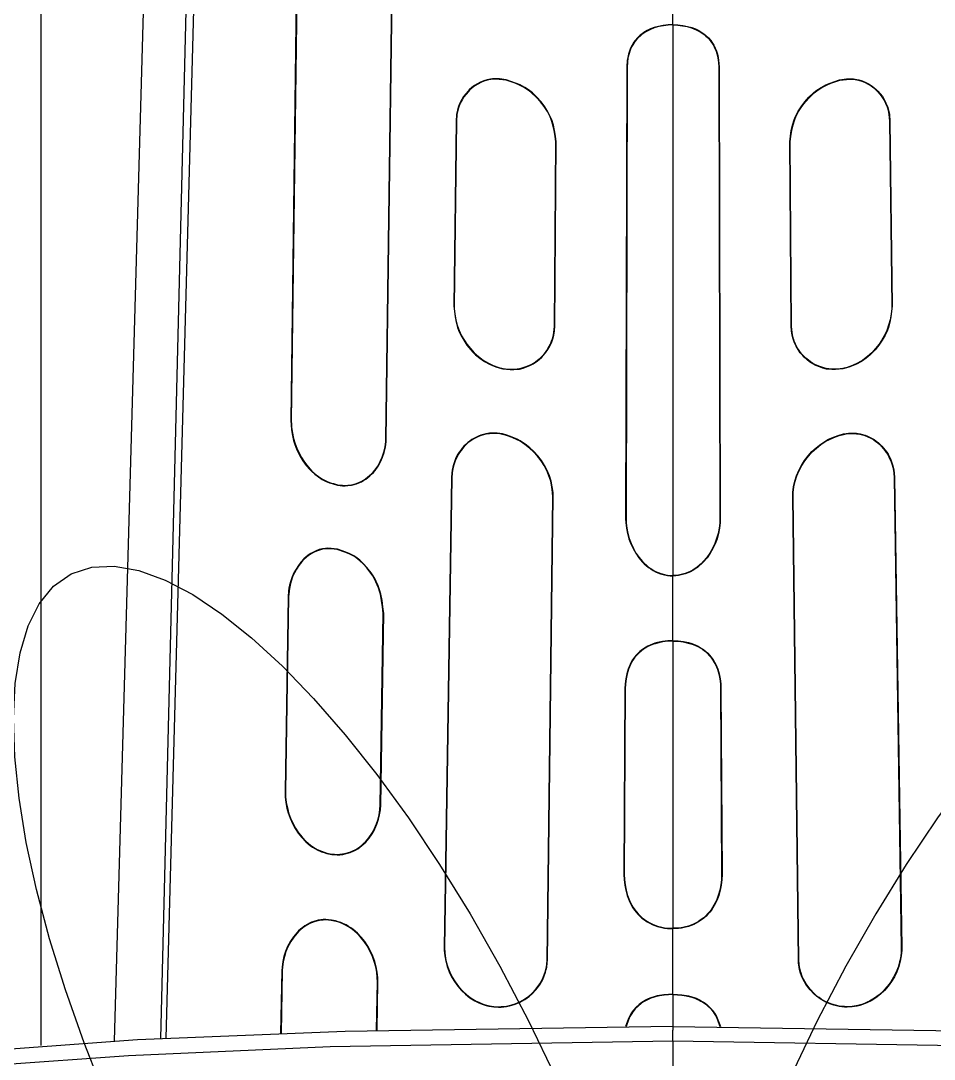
# Model space of a CAD drawing. Header units: inches. Extents: x 5931 to 10048, y 0 to 3185.
# Drawn here: x 7219.116 to 7222.902, y 932.745 to 937.052 of the extents above; entities that cross this region are included whole.
import ezdxf

# ---------------------------------------------------------------- set-up
doc = ezdxf.new("R2010")
doc.units = ezdxf.units.IN
doc.header["$LTSCALE"] = 48
doc.header["$MEASUREMENT"] = 0
doc.linetypes.add('DASHDOT2', pattern=[0.5, 0.25, -0.125, 0, -0.125])
for name, color, linetype in [('A-Eqpm-NIC', 8, 'DASHDOT2'), ('A-Flor-Case-Full Height', 8, 'Continuous'), ('A-Flor-Pattern', 8, 'Continuous')]:
    doc.layers.add(name, color=color, linetype=linetype)

# ---------------------------------------------------------------- blocks, each defined once
blk = doc.blocks.new('Precor_r815')
for p, q in [((2.625, 40.2551), (2.625, 30.2335)), ((0, 34.6383), (0, 34.9097)), ((-0.6919, 34.4002), (-0.6923, 34.3985)), ((0.6919, 34.4002), (0.6923, 34.3985)), ((-0.7059, 33.1531), (-0.7056, 33.1548)), ((0.7059, 33.1531), (0.7056, 33.1548)), ((-0.7079, 32.872), (-0.7083, 32.8703)), ((0.7079, 32.872), (0.7083, 32.8703)), ((1.1904, 32.8515), (1.1921, 32.8515)), ((1.3929, 32.6516), (1.3925, 32.6533)), ((1.3933, 32.3754), (1.3937, 32.3737)), ((0, 31.9802), (0, 32.2593)), ((-0.1995, 31.7724), (-0.1978, 31.7724)), ((0.1995, 31.7724), (0.1978, 31.7724)), ((1.4163, 31.0582), (1.4161, 31.0599)), ((1.4185, 30.7749), (1.4187, 30.7732)), ((0, 30.4554), (0, 30.7376)), ((1.624, 30.5556), (1.6222, 30.5556)), ((0, 30.4554), (0, 30.4536)), ((-0.7438, 30.4005), (-0.7436, 30.4023)), ((0.7438, 30.4005), (0.7436, 30.4023))]:
    blk.add_line(p, q)
for points in [[(2.1044, 30.2648), (1.9427, 36.5286), (1.8799, 39.4986)], [(1.9085, 39.5125), (2.1273, 30.2635)], [(1.5603, 34.916), (1.5849, 32.9303)], [(1.5621, 34.916), (1.5867, 32.9303)], [(1.1904, 32.8515), (1.165, 34.8294)], [(1.1921, 32.8515), (1.1668, 34.8294)], [(2.3194, 30.2532), (2.1966, 34.7432)], [(0, 34.6383), (-0.0203, 34.6365), (-0.0404, 34.6341), (-0.0602, 34.6304), (-0.0785, 34.6252), (-0.093, 34.6195), (-0.107, 34.6125), (-0.1203, 34.6041), (-0.1298, 34.5971), (-0.1358, 34.592), (-0.147, 34.581), (-0.1572, 34.5689), (-0.1618, 34.5625), (-0.1696, 34.5498), (-0.1759, 34.5372), (-0.1811, 34.5241), (-0.1851, 34.5106), (-0.1879, 34.4969), (-0.1897, 34.4832), (-0.1917, 34.4554)], [(0, 34.6366), (-0.0197, 34.6356), (-0.0392, 34.6333), (-0.0585, 34.6293), (-0.0774, 34.6237), (-0.0957, 34.6162), (-0.1045, 34.6117), (-0.113, 34.6068), (-0.1212, 34.6013), (-0.1292, 34.5953), (-0.1367, 34.5889), (-0.1437, 34.5821), (-0.1503, 34.5748), (-0.1578, 34.5652), (-0.1672, 34.5505), (-0.1718, 34.5418), (-0.1758, 34.5328), (-0.1793, 34.5236), (-0.1823, 34.5141), (-0.1867, 34.4948), (-0.1892, 34.4752), (-0.1899, 34.4554)], [(0, 34.6383), (0.0203, 34.6365), (0.0404, 34.6341), (0.0602, 34.6304), (0.0785, 34.6252), (0.093, 34.6195), (0.107, 34.6125), (0.1203, 34.6041), (0.1298, 34.5971), (0.1358, 34.592), (0.147, 34.581), (0.1572, 34.5689), (0.1618, 34.5625), (0.1696, 34.5498), (0.1759, 34.5372), (0.1811, 34.5241), (0.1851, 34.5106), (0.1879, 34.4969), (0.1897, 34.4832), (0.1917, 34.4554)], [(0, 34.6383), (0, 34.6366)], [(0, 34.6366), (0, 32.2611)], [(0, 34.6366), (0.0197, 34.6356), (0.0392, 34.6333), (0.0585, 34.6293), (0.0774, 34.6237), (0.0957, 34.6162), (0.1045, 34.6117), (0.113, 34.6068), (0.1212, 34.6013), (0.1292, 34.5953), (0.1367, 34.5889), (0.1437, 34.5821), (0.1503, 34.5748), (0.1578, 34.5652), (0.1672, 34.5505), (0.1718, 34.5418), (0.1758, 34.5328), (0.1793, 34.5236), (0.1823, 34.5141), (0.1867, 34.4948), (0.1892, 34.4752), (0.1899, 34.4554)], [(-0.1917, 34.4554), (-0.1964, 32.5054)], [(-0.1899, 34.4554), (-0.1947, 32.5054)], [(-0.1917, 34.4554), (-0.1899, 34.4554)], [(0.1899, 34.4554), (0.1947, 32.5054)], [(0.1917, 34.4554), (0.1899, 34.4554)], [(0.1917, 34.4554), (0.1964, 32.5054)], [(-0.6919, 34.4002), (-0.7209, 34.4038), (-0.7354, 34.4045), (-0.7498, 34.4038), (-0.757, 34.4029), (-0.7713, 34.3998), (-0.7853, 34.3953), (-0.7988, 34.3896), (-0.8115, 34.3829), (-0.8235, 34.3752), (-0.8348, 34.3665), (-0.8456, 34.3567), (-0.8508, 34.3513), (-0.8606, 34.3397), (-0.8695, 34.3274), (-0.8773, 34.3144), (-0.8846, 34.2997), (-0.8906, 34.2845), (-0.8952, 34.2688), (-0.8986, 34.2499), (-0.9008, 34.2219)], [(-0.6923, 34.3985), (-0.721, 34.402), (-0.7353, 34.4027), (-0.7496, 34.4021), (-0.7567, 34.4011), (-0.7708, 34.3981), (-0.7847, 34.3937), (-0.798, 34.388), (-0.8106, 34.3814), (-0.8225, 34.3737), (-0.8337, 34.3651), (-0.8443, 34.3555), (-0.8495, 34.3501), (-0.8592, 34.3387), (-0.868, 34.3265), (-0.8757, 34.3136), (-0.883, 34.2991), (-0.8889, 34.284), (-0.8934, 34.2685), (-0.8968, 34.2497), (-0.899, 34.2218)], [(-0.4868, 34.132), (-0.4897, 34.1568), (-0.4934, 34.1812), (-0.4985, 34.2053), (-0.5058, 34.2288), (-0.5104, 34.2405), (-0.5216, 34.2631), (-0.535, 34.2847), (-0.5502, 34.3052), (-0.5677, 34.3253), (-0.5868, 34.3437), (-0.597, 34.3521), (-0.6075, 34.3599), (-0.6185, 34.367), (-0.6372, 34.3771), (-0.6552, 34.385), (-0.6923, 34.3985)], [(-0.485, 34.132), (-0.4879, 34.1564), (-0.4914, 34.1806), (-0.4964, 34.2043), (-0.5034, 34.2276), (-0.508, 34.2393), (-0.519, 34.262), (-0.5322, 34.2837), (-0.5472, 34.3043), (-0.5646, 34.3247), (-0.5837, 34.3433), (-0.5938, 34.3519), (-0.6044, 34.3598), (-0.6154, 34.3671), (-0.6345, 34.3776), (-0.6532, 34.3859), (-0.6919, 34.4002)], [(0.485, 34.132), (0.4879, 34.1564), (0.4914, 34.1806), (0.4964, 34.2043), (0.5034, 34.2276), (0.508, 34.2393), (0.519, 34.262), (0.5322, 34.2837), (0.5472, 34.3043), (0.5646, 34.3247), (0.5837, 34.3433), (0.5938, 34.3519), (0.6044, 34.3598), (0.6154, 34.3671), (0.6345, 34.3776), (0.6532, 34.3859), (0.6919, 34.4002)], [(0.4868, 34.132), (0.4897, 34.1568), (0.4934, 34.1812), (0.4985, 34.2053), (0.5058, 34.2288), (0.5104, 34.2405), (0.5216, 34.2631), (0.535, 34.2847), (0.5502, 34.3052), (0.5677, 34.3253), (0.5868, 34.3437), (0.597, 34.3521), (0.6075, 34.3599), (0.6185, 34.367), (0.6372, 34.3771), (0.6552, 34.385), (0.6923, 34.3985)], [(0.6919, 34.4002), (0.7209, 34.4038), (0.7354, 34.4045), (0.7498, 34.4038), (0.757, 34.4029), (0.7713, 34.3998), (0.7853, 34.3953), (0.7988, 34.3896), (0.8115, 34.3829), (0.8235, 34.3752), (0.8348, 34.3665), (0.8456, 34.3567), (0.8508, 34.3513), (0.8606, 34.3397), (0.8695, 34.3274), (0.8773, 34.3144), (0.8846, 34.2997), (0.8906, 34.2845), (0.8952, 34.2688), (0.8986, 34.2499), (0.9008, 34.2219)], [(0.6923, 34.3985), (0.721, 34.402), (0.7353, 34.4027), (0.7496, 34.4021), (0.7567, 34.4011), (0.7708, 34.3981), (0.7847, 34.3937), (0.798, 34.388), (0.8106, 34.3814), (0.8225, 34.3737), (0.8337, 34.3651), (0.8443, 34.3555), (0.8495, 34.3501), (0.8592, 34.3387), (0.868, 34.3265), (0.8757, 34.3136), (0.883, 34.2991), (0.8889, 34.284), (0.8934, 34.2685), (0.8968, 34.2497), (0.899, 34.2218)], [(-0.9008, 34.2219), (-0.9102, 33.4248)], [(-0.899, 34.2218), (-0.9085, 33.4248)], [(-0.9008, 34.2219), (-0.899, 34.2218)], [(0.9008, 34.2219), (0.899, 34.2218)], [(0.899, 34.2218), (0.9085, 33.4248)], [(0.9008, 34.2219), (0.9102, 33.4248)], [(-0.4924, 33.3379), (-0.4868, 34.132)], [(-0.4907, 33.3379), (-0.485, 34.132)], [(-0.485, 34.132), (-0.4868, 34.132)], [(0.485, 34.132), (0.4868, 34.132)], [(0.4907, 33.3379), (0.485, 34.132)], [(0.4924, 33.3379), (0.4868, 34.132)], [(-0.9102, 33.4248), (-0.9049, 33.3777), (-0.9007, 33.3546), (-0.8946, 33.3317), (-0.8905, 33.3202), (-0.8808, 33.2977), (-0.869, 33.2762), (-0.8555, 33.2557), (-0.8392, 33.2349), (-0.8304, 33.2251), (-0.8192, 33.2139), (-0.8016, 33.1985), (-0.7826, 33.1847), (-0.7624, 33.1731), (-0.7489, 33.167), (-0.7307, 33.1604), (-0.7059, 33.1531)], [(-0.9102, 33.4248), (-0.9085, 33.4248)], [(-0.9085, 33.4248), (-0.9082, 33.4126), (-0.9061, 33.3884), (-0.9019, 33.3646), (-0.8957, 33.3411), (-0.8875, 33.3181), (-0.8776, 33.296), (-0.8659, 33.2748), (-0.856, 33.2595), (-0.8413, 33.2401), (-0.8252, 33.2222), (-0.8076, 33.2058), (-0.7884, 33.191), (-0.7782, 33.1843), (-0.7663, 33.1774), (-0.7459, 33.1675), (-0.7233, 33.1593), (-0.7056, 33.1548)], [(0.9085, 33.4248), (0.9082, 33.4126), (0.9061, 33.3884), (0.9019, 33.3646), (0.8957, 33.3411), (0.8875, 33.3181), (0.8776, 33.296), (0.8659, 33.2748), (0.856, 33.2595), (0.8413, 33.2401), (0.8252, 33.2222), (0.8076, 33.2058), (0.7884, 33.191), (0.7782, 33.1843), (0.7663, 33.1774), (0.7459, 33.1675), (0.7233, 33.1593), (0.7056, 33.1548)], [(0.9102, 33.4248), (0.9049, 33.3777), (0.9007, 33.3546), (0.8946, 33.3317), (0.8905, 33.3202), (0.8808, 33.2977), (0.869, 33.2762), (0.8555, 33.2557), (0.8392, 33.2349), (0.8304, 33.2251), (0.8192, 33.2139), (0.8016, 33.1985), (0.7826, 33.1847), (0.7624, 33.1731), (0.7489, 33.167), (0.7307, 33.1604), (0.7059, 33.1531)], [(0.9102, 33.4248), (0.9085, 33.4248)], [(-0.7059, 33.1531), (-0.6753, 33.1502), (-0.6601, 33.1499), (-0.6449, 33.1511), (-0.6374, 33.1523), (-0.6225, 33.1559), (-0.6079, 33.161), (-0.5938, 33.1674), (-0.5804, 33.175), (-0.5676, 33.1836), (-0.5557, 33.1932), (-0.5444, 33.2039), (-0.5389, 33.2099), (-0.5287, 33.2226), (-0.5195, 33.2361), (-0.5115, 33.2503), (-0.5044, 33.2659), (-0.4987, 33.2821), (-0.4946, 33.2986), (-0.492, 33.3166), (-0.4907, 33.3379)], [(-0.7056, 33.1548), (-0.695, 33.1529), (-0.6844, 33.1516), (-0.6737, 33.1511), (-0.663, 33.1512), (-0.647, 33.1526), (-0.6364, 33.1545), (-0.626, 33.157), (-0.6095, 33.1624), (-0.5984, 33.1672), (-0.5888, 33.1721), (-0.5796, 33.1775), (-0.5707, 33.1835), (-0.5622, 33.1899), (-0.5511, 33.1997), (-0.5435, 33.2074), (-0.5365, 33.2154), (-0.5299, 33.2238), (-0.5238, 33.2326), (-0.5175, 33.2429), (-0.509, 33.2597), (-0.504, 33.2721), (-0.5007, 33.2823), (-0.4961, 33.3004), (-0.4944, 33.311), (-0.4931, 33.3217), (-0.4924, 33.3379)], [(-0.4907, 33.3379), (-0.4924, 33.3379)], [(0.7059, 33.1531), (0.6753, 33.1502), (0.6601, 33.1499), (0.6449, 33.1511), (0.6374, 33.1523), (0.6225, 33.1559), (0.6079, 33.161), (0.5938, 33.1674), (0.5804, 33.175), (0.5676, 33.1836), (0.5557, 33.1932), (0.5444, 33.2039), (0.5389, 33.2099), (0.5287, 33.2226), (0.5195, 33.2361), (0.5115, 33.2503), (0.5044, 33.2659), (0.4987, 33.2821), (0.4946, 33.2986), (0.492, 33.3166), (0.4907, 33.3379)], [(0.4907, 33.3379), (0.4924, 33.3379)], [(0.7056, 33.1548), (0.695, 33.1529), (0.6844, 33.1516), (0.6737, 33.1511), (0.663, 33.1512), (0.647, 33.1526), (0.6364, 33.1545), (0.626, 33.157), (0.6095, 33.1624), (0.5984, 33.1672), (0.5888, 33.1721), (0.5796, 33.1775), (0.5707, 33.1835), (0.5622, 33.1899), (0.5511, 33.1997), (0.5435, 33.2074), (0.5365, 33.2154), (0.5299, 33.2238), (0.5238, 33.2326), (0.5175, 33.2429), (0.509, 33.2597), (0.504, 33.2721), (0.5007, 33.2823), (0.4961, 33.3004), (0.4944, 33.311), (0.4931, 33.3217), (0.4924, 33.3379)], [(1.5849, 32.9303), (1.5844, 32.9119), (1.5835, 32.8998), (1.5803, 32.8757), (1.5752, 32.8519), (1.5703, 32.8343), (1.5622, 32.8112), (1.5538, 32.7916), (1.5427, 32.7702), (1.5299, 32.7497), (1.5153, 32.7302), (1.4991, 32.7122), (1.4813, 32.6959), (1.4718, 32.6885), (1.4553, 32.6776), (1.4448, 32.6717), (1.4326, 32.6659), (1.4215, 32.6614), (1.4101, 32.6577), (1.3925, 32.6533)], [(1.5867, 32.9303), (1.584, 32.8899), (1.5817, 32.8727), (1.579, 32.8585), (1.5755, 32.8445), (1.5714, 32.8306), (1.5613, 32.8035), (1.5487, 32.7774), (1.5365, 32.7565), (1.5227, 32.7367), (1.5073, 32.7182), (1.4989, 32.7095), (1.4875, 32.6987), (1.4724, 32.6865), (1.4563, 32.6758), (1.4393, 32.6669), (1.4267, 32.6617), (1.4156, 32.658), (1.3929, 32.6516)], [(1.5867, 32.9303), (1.5849, 32.9303)], [(-0.7079, 32.872), (-0.7186, 32.874), (-0.7294, 32.8753), (-0.7402, 32.8759), (-0.751, 32.8758), (-0.7619, 32.875), (-0.7767, 32.8727), (-0.7872, 32.8701), (-0.7975, 32.8668), (-0.8076, 32.8629), (-0.8247, 32.8543), (-0.835, 32.8479), (-0.8438, 32.8415), (-0.8522, 32.8347), (-0.8602, 32.8273), (-0.8677, 32.8194), (-0.8748, 32.8111), (-0.8814, 32.8025), (-0.8874, 32.7935), (-0.893, 32.7842), (-0.8981, 32.7745), (-0.9027, 32.7647), (-0.9077, 32.7521), (-0.9118, 32.7392), (-0.9145, 32.7287), (-0.9171, 32.7153), (-0.9186, 32.7044), (-0.9199, 32.6826)], [(-0.7083, 32.8703), (-0.7189, 32.8722), (-0.7296, 32.8735), (-0.7403, 32.8742), (-0.751, 32.8741), (-0.7618, 32.8732), (-0.7764, 32.8709), (-0.7868, 32.8684), (-0.797, 32.8652), (-0.807, 32.8612), (-0.8239, 32.8528), (-0.8341, 32.8463), (-0.8428, 32.8401), (-0.8511, 32.8332), (-0.8591, 32.8259), (-0.8665, 32.8181), (-0.8735, 32.8099), (-0.88, 32.8014), (-0.886, 32.7925), (-0.8916, 32.7832), (-0.8966, 32.7737), (-0.9011, 32.7639), (-0.906, 32.7514), (-0.9101, 32.7386), (-0.9128, 32.7282), (-0.9154, 32.7149), (-0.9168, 32.7042), (-0.9181, 32.6826)], [(-0.4989, 32.6014), (-0.4996, 32.6197), (-0.5026, 32.6439), (-0.5077, 32.6677), (-0.515, 32.6911), (-0.5241, 32.7138), (-0.5351, 32.7356), (-0.5479, 32.7563), (-0.5624, 32.7761), (-0.5784, 32.7946), (-0.5958, 32.8115), (-0.6147, 32.8268), (-0.635, 32.8405), (-0.647, 32.8474), (-0.6676, 32.8573), (-0.6905, 32.8656), (-0.7083, 32.8703)], [(-0.4971, 32.6014), (-0.4979, 32.6199), (-0.5009, 32.6442), (-0.506, 32.6681), (-0.5133, 32.6917), (-0.5226, 32.7145), (-0.5336, 32.7364), (-0.5465, 32.7573), (-0.5611, 32.7773), (-0.5772, 32.7958), (-0.5947, 32.8129), (-0.6137, 32.8283), (-0.6342, 32.8421), (-0.6463, 32.849), (-0.667, 32.8589), (-0.69, 32.8673), (-0.7079, 32.872)], [(0.4971, 32.6014), (0.4979, 32.6199), (0.5009, 32.6442), (0.506, 32.6681), (0.5133, 32.6917), (0.5226, 32.7145), (0.5336, 32.7364), (0.5465, 32.7573), (0.5611, 32.7773), (0.5772, 32.7958), (0.5947, 32.8129), (0.6137, 32.8283), (0.6342, 32.8421), (0.6463, 32.849), (0.667, 32.8589), (0.69, 32.8673), (0.7079, 32.872)], [(0.4989, 32.6014), (0.4996, 32.6197), (0.5026, 32.6439), (0.5077, 32.6677), (0.515, 32.6911), (0.5241, 32.7138), (0.5351, 32.7356), (0.5479, 32.7563), (0.5624, 32.7761), (0.5784, 32.7946), (0.5958, 32.8115), (0.6147, 32.8268), (0.635, 32.8405), (0.647, 32.8474), (0.6676, 32.8573), (0.6905, 32.8656), (0.7083, 32.8703)], [(0.7079, 32.872), (0.7186, 32.874), (0.7294, 32.8753), (0.7402, 32.8759), (0.751, 32.8758), (0.7619, 32.875), (0.7767, 32.8727), (0.7872, 32.8701), (0.7975, 32.8668), (0.8076, 32.8629), (0.8247, 32.8543), (0.835, 32.8479), (0.8438, 32.8415), (0.8522, 32.8347), (0.8602, 32.8273), (0.8677, 32.8194), (0.8748, 32.8111), (0.8814, 32.8025), (0.8874, 32.7935), (0.893, 32.7842), (0.8981, 32.7745), (0.9027, 32.7647), (0.9077, 32.7521), (0.9118, 32.7392), (0.9145, 32.7287), (0.9171, 32.7153), (0.9186, 32.7044), (0.9199, 32.6826)], [(0.7083, 32.8703), (0.7189, 32.8722), (0.7296, 32.8735), (0.7403, 32.8742), (0.751, 32.8741), (0.7618, 32.8732), (0.7764, 32.8709), (0.7868, 32.8684), (0.797, 32.8652), (0.807, 32.8612), (0.8239, 32.8528), (0.8341, 32.8463), (0.8428, 32.8401), (0.8511, 32.8332), (0.8591, 32.8259), (0.8665, 32.8181), (0.8735, 32.8099), (0.88, 32.8014), (0.886, 32.7925), (0.8916, 32.7832), (0.8966, 32.7737), (0.9011, 32.7639), (0.906, 32.7514), (0.9101, 32.7386), (0.9128, 32.7282), (0.9154, 32.7149), (0.9168, 32.7042), (0.9181, 32.6826)], [(1.3929, 32.6516), (1.3823, 32.6499), (1.3716, 32.6489), (1.361, 32.6486), (1.3503, 32.6491), (1.3343, 32.6514), (1.3238, 32.6538), (1.3136, 32.657), (1.3037, 32.661), (1.2939, 32.6657), (1.2845, 32.6711), (1.2756, 32.6771), (1.267, 32.6837), (1.2588, 32.6908), (1.2511, 32.6984), (1.2438, 32.7064), (1.237, 32.7148), (1.2247, 32.7327), (1.2142, 32.7518), (1.2056, 32.7717), (1.1989, 32.7923), (1.1962, 32.8029), (1.1936, 32.8162), (1.191, 32.8379), (1.1904, 32.8515)], [(1.3925, 32.6533), (1.382, 32.6516), (1.3715, 32.6506), (1.3609, 32.6504), (1.3503, 32.6509), (1.3344, 32.6531), (1.3241, 32.6556), (1.314, 32.6588), (1.3041, 32.6627), (1.2945, 32.6674), (1.2852, 32.6728), (1.2763, 32.6787), (1.2679, 32.6852), (1.2598, 32.6923), (1.2521, 32.6998), (1.2449, 32.7078), (1.2382, 32.7161), (1.226, 32.7338), (1.2157, 32.7527), (1.2072, 32.7725), (1.2005, 32.7929), (1.1979, 32.8034), (1.1953, 32.8166), (1.1927, 32.838), (1.1921, 32.8515)], [(-0.9199, 32.6826), (-0.95, 30.6566)], [(-0.9181, 32.6826), (-0.9482, 30.6566)], [(-0.9199, 32.6826), (-0.9181, 32.6826)], [(0.9181, 32.6826), (0.9482, 30.6566)], [(0.9199, 32.6826), (0.9181, 32.6826)], [(0.9199, 32.6826), (0.95, 30.6566)], [(-0.5229, 30.603), (-0.4989, 32.6014)], [(-0.5211, 30.603), (-0.4971, 32.6014)], [(-0.4971, 32.6014), (-0.4989, 32.6014)], [(0.4971, 32.6014), (0.4989, 32.6014)], [(0.5211, 30.603), (0.4971, 32.6014)], [(0.5229, 30.603), (0.4989, 32.6014)], [(-0.1964, 32.5054), (-0.1947, 32.5054)], [(-0.1964, 32.5054), (-0.1958, 32.488), (-0.1934, 32.4651), (-0.1892, 32.4425), (-0.1831, 32.4202), (-0.1754, 32.3984), (-0.1659, 32.3773), (-0.1548, 32.3572), (-0.142, 32.3381), (-0.1272, 32.3202), (-0.1192, 32.3118), (-0.1107, 32.3039), (-0.1018, 32.2965), (-0.0925, 32.2896), (-0.0827, 32.2833), (-0.0725, 32.2776), (-0.0621, 32.2727), (-0.0513, 32.2685), (-0.0347, 32.2637), (-0.0233, 32.2614), (-0.0117, 32.26), (0, 32.2593)], [(-0.1947, 32.5054), (-0.1941, 32.4881), (-0.1917, 32.4654), (-0.1875, 32.443), (-0.1815, 32.4209), (-0.1738, 32.3992), (-0.1645, 32.3783), (-0.1535, 32.3584), (-0.1407, 32.3394), (-0.1261, 32.3216), (-0.1181, 32.3132), (-0.1098, 32.3054), (-0.101, 32.298), (-0.0917, 32.2912), (-0.082, 32.2849), (-0.0719, 32.2793), (-0.0616, 32.2744), (-0.0509, 32.2703), (-0.0345, 32.2654), (-0.0231, 32.2632), (-0.0116, 32.2617), (0, 32.2611)], [(0.1947, 32.5054), (0.1941, 32.4881), (0.1917, 32.4654), (0.1875, 32.443), (0.1815, 32.4209), (0.1738, 32.3992), (0.1645, 32.3783), (0.1535, 32.3584), (0.1407, 32.3394), (0.1261, 32.3216), (0.1181, 32.3132), (0.1098, 32.3054), (0.101, 32.298), (0.0917, 32.2912), (0.082, 32.2849), (0.0719, 32.2793), (0.0616, 32.2744), (0.0509, 32.2703), (0.0345, 32.2654), (0.0231, 32.2632), (0.0116, 32.2617), (0, 32.2611)], [(0.1964, 32.5054), (0.1958, 32.488), (0.1934, 32.4651), (0.1892, 32.4425), (0.1831, 32.4202), (0.1754, 32.3984), (0.1659, 32.3773), (0.1548, 32.3572), (0.142, 32.3381), (0.1272, 32.3202), (0.1192, 32.3118), (0.1107, 32.3039), (0.1018, 32.2965), (0.0925, 32.2896), (0.0827, 32.2833), (0.0725, 32.2776), (0.0621, 32.2727), (0.0513, 32.2685), (0.0347, 32.2637), (0.0233, 32.2614), (0.0117, 32.26), (0, 32.2593)], [(0.1964, 32.5054), (0.1947, 32.5054)], [(1.2012, 32.098), (1.2041, 32.1261), (1.2078, 32.1539), (1.2132, 32.1813), (1.2166, 32.1948), (1.2209, 32.2083), (1.226, 32.2217), (1.2318, 32.2349), (1.2383, 32.2478), (1.2454, 32.2604), (1.2532, 32.2727), (1.2705, 32.2961), (1.2845, 32.3122), (1.2997, 32.327), (1.3161, 32.3402), (1.3248, 32.346), (1.3414, 32.3553), (1.3582, 32.3628), (1.3933, 32.3754)], [(1.2029, 32.098), (1.2059, 32.126), (1.2096, 32.1538), (1.2149, 32.1811), (1.2184, 32.1945), (1.2226, 32.2079), (1.2276, 32.2212), (1.2334, 32.2342), (1.2398, 32.2469), (1.2468, 32.2594), (1.2545, 32.2715), (1.2716, 32.2946), (1.2855, 32.3106), (1.3006, 32.3254), (1.3168, 32.3385), (1.3254, 32.3443), (1.3419, 32.3536), (1.3587, 32.3611), (1.3937, 32.3737)], [(1.3933, 32.3754), (1.4197, 32.3784), (1.4328, 32.3789), (1.4426, 32.3784), (1.4556, 32.3765), (1.4685, 32.3731), (1.4809, 32.3684), (1.4929, 32.3627), (1.5039, 32.3562), (1.5144, 32.3488), (1.5243, 32.3407), (1.5323, 32.3331), (1.5445, 32.3196), (1.5554, 32.305), (1.5652, 32.2894), (1.5738, 32.2729), (1.5813, 32.2557), (1.5873, 32.2379), (1.5919, 32.2198), (1.5943, 32.2061), (1.5958, 32.1938), (1.5978, 32.1691)], [(1.3937, 32.3737), (1.4197, 32.3766), (1.4327, 32.3771), (1.4423, 32.3766), (1.4552, 32.3747), (1.4679, 32.3714), (1.4802, 32.3668), (1.492, 32.3612), (1.5029, 32.3547), (1.5132, 32.3475), (1.523, 32.3394), (1.5309, 32.332), (1.543, 32.3186), (1.5538, 32.3041), (1.5635, 32.2886), (1.5721, 32.2723), (1.5795, 32.2553), (1.5855, 32.2377), (1.59, 32.2197), (1.5924, 32.206), (1.5939, 32.1938), (1.5959, 32.169)], [(0, 32.2611), (0, 32.2593)], [(1.5978, 32.1691), (1.5959, 32.169)], [(1.5959, 32.169), (1.6091, 31.3304)], [(1.5978, 32.1691), (1.6109, 31.3304)], [(1.2136, 31.2707), (1.2012, 32.098)], [(1.2012, 32.098), (1.2029, 32.098)], [(1.2154, 31.2707), (1.2029, 32.098)], [(0, 31.9802), (-0.0217, 31.9792), (-0.0432, 31.9765), (-0.0644, 31.9719), (-0.0748, 31.9688), (-0.0851, 31.9651), (-0.0951, 31.9609), (-0.1048, 31.956), (-0.1176, 31.9484), (-0.1265, 31.9422), (-0.1371, 31.9335), (-0.1449, 31.926), (-0.1522, 31.918), (-0.159, 31.9096), (-0.1675, 31.8972), (-0.1729, 31.8878), (-0.1779, 31.8781), (-0.1822, 31.8681), (-0.186, 31.8579), (-0.1921, 31.837), (-0.1963, 31.8157), (-0.1987, 31.7941), (-0.1995, 31.7724)], [(0, 31.9784), (-0.0215, 31.9775), (-0.0428, 31.9748), (-0.0638, 31.9702), (-0.0741, 31.9672), (-0.0843, 31.9635), (-0.0943, 31.9593), (-0.1039, 31.9545), (-0.1132, 31.9492), (-0.1222, 31.9432), (-0.1308, 31.9366), (-0.1437, 31.9247), (-0.1509, 31.9168), (-0.1576, 31.9085), (-0.166, 31.8962), (-0.1715, 31.8868), (-0.1763, 31.8772), (-0.1806, 31.8673), (-0.1844, 31.8572), (-0.1905, 31.8365), (-0.1946, 31.8153), (-0.197, 31.7939), (-0.1978, 31.7724)], [(0, 31.9802), (0.0217, 31.9792), (0.0432, 31.9765), (0.0644, 31.9719), (0.0748, 31.9688), (0.0851, 31.9651), (0.0951, 31.9609), (0.1048, 31.956), (0.1176, 31.9484), (0.1265, 31.9422), (0.1371, 31.9335), (0.1449, 31.926), (0.1522, 31.918), (0.159, 31.9096), (0.1675, 31.8972), (0.1729, 31.8878), (0.1779, 31.8781), (0.1822, 31.8681), (0.186, 31.8579), (0.1921, 31.837), (0.1963, 31.8157), (0.1987, 31.7941), (0.1995, 31.7724)], [(0, 31.9802), (0, 31.9784)], [(0, 31.9784), (0, 30.7393)], [(0, 31.9784), (0.0215, 31.9775), (0.0428, 31.9748), (0.0638, 31.9702), (0.0741, 31.9672), (0.0843, 31.9635), (0.0943, 31.9593), (0.1039, 31.9545), (0.1132, 31.9492), (0.1222, 31.9432), (0.1308, 31.9366), (0.1437, 31.9247), (0.1509, 31.9168), (0.1576, 31.9085), (0.166, 31.8962), (0.1715, 31.8868), (0.1763, 31.8772), (0.1806, 31.8673), (0.1844, 31.8572), (0.1905, 31.8365), (0.1946, 31.8153), (0.197, 31.7939), (0.1978, 31.7724)], [(-0.1995, 31.7724), (-0.2038, 30.9722)], [(-0.1978, 31.7724), (-0.2021, 30.9722)], [(0.1978, 31.7724), (0.2021, 30.9722)], [(0.1995, 31.7724), (0.2038, 30.9722)], [(1.6091, 31.3304), (1.6083, 31.3061), (1.6056, 31.2821), (1.6011, 31.2584), (1.5957, 31.2379), (1.5879, 31.215), (1.5785, 31.1928), (1.5674, 31.1715), (1.5546, 31.1513), (1.5399, 31.132), (1.5236, 31.1144), (1.5056, 31.0986), (1.496, 31.0915), (1.4768, 31.0797), (1.4593, 31.0715), (1.4481, 31.0674), (1.4367, 31.064), (1.4161, 31.0599)], [(1.6109, 31.3304), (1.6102, 31.3059), (1.6074, 31.2818), (1.6029, 31.2579), (1.5975, 31.2373), (1.5896, 31.2142), (1.58, 31.1918), (1.5689, 31.1704), (1.5559, 31.15), (1.5412, 31.1307), (1.5247, 31.1129), (1.5066, 31.0971), (1.4969, 31.0899), (1.4775, 31.0781), (1.4599, 31.0698), (1.4486, 31.0657), (1.4371, 31.0623), (1.4163, 31.0582)], [(1.6109, 31.3304), (1.6091, 31.3304)], [(1.4163, 31.0582), (1.4054, 31.0571), (1.3945, 31.0567), (1.3836, 31.057), (1.3714, 31.0584), (1.3565, 31.0614), (1.3409, 31.0663), (1.3283, 31.0717), (1.3185, 31.0768), (1.3091, 31.0826), (1.3, 31.089), (1.2914, 31.0959), (1.2833, 31.1034), (1.2755, 31.1113), (1.2614, 31.1284), (1.2491, 31.1467), (1.2424, 31.1587), (1.2374, 31.1687), (1.2289, 31.1892), (1.2222, 31.2103), (1.2179, 31.2291), (1.2148, 31.2511), (1.2136, 31.2707)], [(1.2136, 31.2707), (1.2154, 31.2707)], [(1.4161, 31.0599), (1.4053, 31.0588), (1.3944, 31.0584), (1.3836, 31.0588), (1.3715, 31.0601), (1.3568, 31.0631), (1.3413, 31.068), (1.3288, 31.0734), (1.3191, 31.0785), (1.3098, 31.0843), (1.3008, 31.0906), (1.2923, 31.0975), (1.2843, 31.1049), (1.2766, 31.1128), (1.2626, 31.1297), (1.2505, 31.1478), (1.2438, 31.1597), (1.2389, 31.1696), (1.2305, 31.1899), (1.2239, 31.2108), (1.2196, 31.2295), (1.2165, 31.2513), (1.2154, 31.2707)], [(-0.2038, 30.9722), (-0.203, 30.9489), (-0.2005, 30.9259), (-0.1962, 30.9032), (-0.19, 30.8807), (-0.1819, 30.8589), (-0.1718, 30.8381), (-0.166, 30.828), (-0.1596, 30.8183), (-0.1526, 30.8088), (-0.1452, 30.7999), (-0.1373, 30.7915), (-0.1288, 30.7835), (-0.1187, 30.7752), (-0.1066, 30.7669), (-0.0966, 30.761), (-0.0863, 30.7557), (-0.0757, 30.7512), (-0.0647, 30.7473), (-0.0463, 30.7424), (-0.0349, 30.7403), (-0.0233, 30.7388), (0, 30.7376)], [(-0.2038, 30.9722), (-0.2021, 30.9722)], [(-0.2021, 30.9722), (-0.2013, 30.9491), (-0.1988, 30.9263), (-0.1945, 30.9037), (-0.1884, 30.8814), (-0.1804, 30.8598), (-0.1704, 30.8391), (-0.1646, 30.8291), (-0.1583, 30.8194), (-0.1514, 30.8101), (-0.144, 30.8012), (-0.1361, 30.7928), (-0.1278, 30.785), (-0.1177, 30.7767), (-0.1058, 30.7684), (-0.0959, 30.7625), (-0.0856, 30.7573), (-0.075, 30.7528), (-0.0642, 30.7489), (-0.0459, 30.7441), (-0.0346, 30.742), (-0.0231, 30.7405), (0, 30.7393)], [(0.2021, 30.9722), (0.2013, 30.9491), (0.1988, 30.9263), (0.1945, 30.9037), (0.1884, 30.8814), (0.1804, 30.8598), (0.1704, 30.8391), (0.1646, 30.8291), (0.1583, 30.8194), (0.1514, 30.8101), (0.144, 30.8012), (0.1361, 30.7928), (0.1278, 30.785), (0.1177, 30.7767), (0.1058, 30.7684), (0.0959, 30.7625), (0.0856, 30.7573), (0.075, 30.7528), (0.0642, 30.7489), (0.0459, 30.7441), (0.0346, 30.742), (0.0231, 30.7405), (0, 30.7393)], [(0.2038, 30.9722), (0.203, 30.9489), (0.2005, 30.9259), (0.1962, 30.9032), (0.19, 30.8807), (0.1819, 30.8589), (0.1718, 30.8381), (0.166, 30.828), (0.1596, 30.8183), (0.1526, 30.8088), (0.1452, 30.7999), (0.1373, 30.7915), (0.1288, 30.7835), (0.1187, 30.7752), (0.1066, 30.7669), (0.0966, 30.761), (0.0863, 30.7557), (0.0757, 30.7512), (0.0647, 30.7473), (0.0463, 30.7424), (0.0349, 30.7403), (0.0233, 30.7388), (0, 30.7376)], [(0.2038, 30.9722), (0.2021, 30.9722)], [(1.2256, 30.5086), (1.226, 30.5265), (1.2283, 30.5501), (1.2325, 30.5734), (1.2385, 30.5964), (1.2463, 30.619), (1.2558, 30.641), (1.2669, 30.6621), (1.2796, 30.6821), (1.294, 30.7009), (1.31, 30.7182), (1.3278, 30.734), (1.3373, 30.7412), (1.3471, 30.7477), (1.3572, 30.7537), (1.3677, 30.7591), (1.3786, 30.7639), (1.3897, 30.7679), (1.4011, 30.7713), (1.4185, 30.7749)], [(1.2273, 30.5086), (1.2278, 30.5264), (1.2301, 30.5499), (1.2342, 30.573), (1.2402, 30.5959), (1.2479, 30.6183), (1.2585, 30.6427), (1.2696, 30.6633), (1.2824, 30.6831), (1.297, 30.7018), (1.3132, 30.7189), (1.331, 30.7343), (1.3405, 30.7413), (1.3593, 30.7529), (1.3765, 30.7611), (1.3874, 30.7653), (1.3986, 30.7688), (1.4187, 30.7732)], [(1.4185, 30.7749), (1.4297, 30.7763), (1.4409, 30.7769), (1.4521, 30.7767), (1.4619, 30.7758), (1.473, 30.7739), (1.4906, 30.7691), (1.5011, 30.7651), (1.5087, 30.7616), (1.5186, 30.7562), (1.5282, 30.7501), (1.5373, 30.7434), (1.546, 30.7362), (1.5542, 30.7284), (1.562, 30.7201), (1.5761, 30.7025), (1.5883, 30.6835), (1.5951, 30.671), (1.6, 30.6608), (1.6086, 30.6396), (1.6153, 30.6179), (1.6201, 30.5956), (1.6231, 30.5728), (1.624, 30.5556)], [(1.4187, 30.7732), (1.4298, 30.7746), (1.4409, 30.7752), (1.452, 30.7749), (1.4617, 30.774), (1.4728, 30.7722), (1.4902, 30.7674), (1.5006, 30.7634), (1.5081, 30.7598), (1.518, 30.7545), (1.5274, 30.7485), (1.5364, 30.7418), (1.545, 30.7346), (1.5531, 30.7269), (1.5608, 30.7187), (1.5748, 30.7011), (1.5869, 30.6823), (1.5936, 30.67), (1.5985, 30.6598), (1.6069, 30.6388), (1.6135, 30.6173), (1.6183, 30.5952), (1.6213, 30.5726), (1.6222, 30.5556)], [(0, 30.7393), (0, 30.7376)], [(-0.95, 30.6566), (-0.9482, 30.6566)], [(-0.95, 30.6566), (-0.9498, 30.6446), (-0.9478, 30.6208), (-0.9437, 30.5974), (-0.9375, 30.5743), (-0.9293, 30.5517), (-0.9193, 30.5301), (-0.9074, 30.5094), (-0.8937, 30.4898), (-0.8783, 30.4715), (-0.8614, 30.4548), (-0.8429, 30.4399), (-0.8229, 30.4269), (-0.8055, 30.4179), (-0.7876, 30.4106), (-0.7762, 30.407), (-0.7646, 30.404), (-0.7438, 30.4005)], [(-0.9482, 30.6566), (-0.9473, 30.6328), (-0.9442, 30.6094), (-0.9413, 30.5949), (-0.9349, 30.572), (-0.9265, 30.5497), (-0.9163, 30.5284), (-0.9043, 30.5079), (-0.8976, 30.4981), (-0.8887, 30.4862), (-0.8731, 30.4685), (-0.8559, 30.4524), (-0.8372, 30.438), (-0.8168, 30.4255), (-0.8063, 30.4202), (-0.7954, 30.4154), (-0.7843, 30.4113), (-0.7729, 30.4079), (-0.7613, 30.4051), (-0.7436, 30.4023)], [(0.9482, 30.6566), (0.9473, 30.6328), (0.9442, 30.6094), (0.9413, 30.5949), (0.9349, 30.572), (0.9265, 30.5497), (0.9163, 30.5284), (0.9043, 30.5079), (0.8976, 30.4981), (0.8887, 30.4862), (0.8731, 30.4685), (0.8559, 30.4524), (0.8372, 30.438), (0.8168, 30.4255), (0.8063, 30.4202), (0.7954, 30.4154), (0.7843, 30.4113), (0.7729, 30.4079), (0.7613, 30.4051), (0.7436, 30.4023)], [(0.95, 30.6566), (0.9498, 30.6446), (0.9478, 30.6208), (0.9437, 30.5974), (0.9375, 30.5743), (0.9293, 30.5517), (0.9193, 30.5301), (0.9074, 30.5094), (0.8937, 30.4898), (0.8783, 30.4715), (0.8614, 30.4548), (0.8429, 30.4399), (0.8229, 30.4269), (0.8055, 30.4179), (0.7876, 30.4106), (0.7762, 30.407), (0.7646, 30.404), (0.7438, 30.4005)], [(0.95, 30.6566), (0.9482, 30.6566)], [(-0.7438, 30.4005), (-0.724, 30.3993), (-0.7128, 30.3996), (-0.7017, 30.4005), (-0.6905, 30.4021), (-0.6794, 30.4044), (-0.6685, 30.4073), (-0.6552, 30.4118), (-0.6448, 30.416), (-0.6346, 30.4208), (-0.6247, 30.4263), (-0.6151, 30.4323), (-0.6059, 30.4387), (-0.597, 30.4457), (-0.5845, 30.457), (-0.5692, 30.4736), (-0.5622, 30.4825), (-0.5512, 30.4988), (-0.5406, 30.5186), (-0.5356, 30.5303), (-0.5288, 30.5504), (-0.5261, 30.5612), (-0.524, 30.5722), (-0.5219, 30.5889), (-0.5211, 30.603)], [(-0.7436, 30.4023), (-0.724, 30.4011), (-0.7129, 30.4013), (-0.7018, 30.4023), (-0.6908, 30.4038), (-0.6798, 30.4061), (-0.6689, 30.409), (-0.6557, 30.4134), (-0.6454, 30.4176), (-0.6354, 30.4224), (-0.6256, 30.4278), (-0.616, 30.4337), (-0.6069, 30.4402), (-0.5981, 30.4471), (-0.5857, 30.4582), (-0.5705, 30.4747), (-0.5636, 30.4835), (-0.5527, 30.4997), (-0.5422, 30.5193), (-0.5372, 30.5309), (-0.5305, 30.5508), (-0.5278, 30.5616), (-0.5257, 30.5725), (-0.5241, 30.5835), (-0.5229, 30.603)], [(-0.5229, 30.603), (-0.5211, 30.603)], [(0.7438, 30.4005), (0.724, 30.3993), (0.7128, 30.3996), (0.7017, 30.4005), (0.6905, 30.4021), (0.6794, 30.4044), (0.6685, 30.4073), (0.6552, 30.4118), (0.6448, 30.416), (0.6346, 30.4208), (0.6247, 30.4263), (0.6151, 30.4323), (0.6059, 30.4387), (0.597, 30.4457), (0.5845, 30.457), (0.5692, 30.4736), (0.5622, 30.4825), (0.5512, 30.4988), (0.5406, 30.5186), (0.5356, 30.5303), (0.5288, 30.5504), (0.5261, 30.5612), (0.524, 30.5722), (0.5219, 30.5889), (0.5211, 30.603)], [(0.5211, 30.603), (0.5229, 30.603)], [(0.7436, 30.4023), (0.724, 30.4011), (0.7129, 30.4013), (0.7018, 30.4023), (0.6908, 30.4038), (0.6798, 30.4061), (0.6689, 30.409), (0.6557, 30.4134), (0.6454, 30.4176), (0.6354, 30.4224), (0.6256, 30.4278), (0.616, 30.4337), (0.6069, 30.4402), (0.5981, 30.4471), (0.5857, 30.4582), (0.5705, 30.4747), (0.5636, 30.4835), (0.5527, 30.4997), (0.5422, 30.5193), (0.5372, 30.5309), (0.5305, 30.5508), (0.5278, 30.5616), (0.5257, 30.5725), (0.5241, 30.5835), (0.5229, 30.603)], [(1.6222, 30.5556), (1.6272, 30.2865)], [(1.624, 30.5556), (1.629, 30.2864)], [(1.2288, 30.2995), (1.2256, 30.5086)], [(1.2256, 30.5086), (1.2273, 30.5086)], [(1.2306, 30.2994), (1.2273, 30.5086)], [(0, 30.4554), (-0.0188, 30.4542), (-0.0375, 30.4525), (-0.056, 30.4498), (-0.0651, 30.4479), (-0.0787, 30.4441), (-0.0877, 30.4411), (-0.0965, 30.4375), (-0.1051, 30.4335), (-0.1135, 30.429), (-0.1217, 30.4241), (-0.1296, 30.4187), (-0.14, 30.4107), (-0.1524, 30.3993), (-0.1634, 30.3868), (-0.173, 30.3732), (-0.1805, 30.3594), (-0.1866, 30.3451), (-0.1968, 30.3155)], [(0, 30.4536), (-0.0186, 30.4525), (-0.0371, 30.4508), (-0.0554, 30.4481), (-0.0734, 30.4439), (-0.0824, 30.4411), (-0.0912, 30.4378), (-0.0998, 30.4341), (-0.1082, 30.4299), (-0.1164, 30.4253), (-0.1244, 30.4202), (-0.1321, 30.4147), (-0.1449, 30.4041), (-0.1566, 30.3922), (-0.1668, 30.3793), (-0.1714, 30.3724), (-0.1788, 30.3588), (-0.1849, 30.3447), (-0.1949, 30.3155)], [(0, 30.4554), (0.0188, 30.4542), (0.0375, 30.4525), (0.056, 30.4498), (0.0651, 30.4479), (0.0787, 30.4441), (0.0877, 30.4411), (0.0965, 30.4375), (0.1051, 30.4335), (0.1135, 30.429), (0.1217, 30.4241), (0.1296, 30.4187), (0.14, 30.4107), (0.1524, 30.3993), (0.1634, 30.3868), (0.173, 30.3732), (0.1805, 30.3594), (0.1866, 30.3452), (0.1967, 30.3156)], [(0, 30.4536), (0.0186, 30.4525), (0.0371, 30.4508), (0.0554, 30.4481), (0.0734, 30.4439), (0.0824, 30.4411), (0.0912, 30.4378), (0.0998, 30.4341), (0.1082, 30.4299), (0.1164, 30.4253), (0.1244, 30.4202), (0.1321, 30.4147), (0.1449, 30.4041), (0.1566, 30.3922), (0.1668, 30.3793), (0.1714, 30.3724), (0.1788, 30.3588), (0.1849, 30.3448), (0.1949, 30.3156)], [(0, 30.4536), (0, 30.3164)], [(0, 30.3164), (-1.5036, 30.2913), (-2.5556, 30.2386), (-3.165, 30.1907), (-3.8624, 30.1154), (-4.302, 30.0532), (-4.7438, 29.974), (-5.123, 29.8873), (-5.4406, 29.7931), (-5.7635, 29.6613), (-5.9349, 29.5639), (-6.1417, 29.4039), (-6.2685, 29.2708)], [(6.2677, 29.272), (6.1897, 29.3581), (6.0314, 29.4961), (5.7951, 29.6453), (5.5856, 29.74), (5.3848, 29.8116), (4.9187, 29.9367), (4.399, 30.0374), (3.904, 30.1101), (3.3281, 30.1753), (2.2232, 30.2589), (1.3612, 30.2959), (0, 30.3166)], [(0, 30.3164), (0, 30.3004)], [(0, 30.2534), (0, 30.3004)], [(0, 30.2534), (-1.4227, 30.2296), (-2.2603, 30.1908), (-3.1741, 30.1229), (-4.0754, 30.0165), (-4.5246, 29.9415), (-4.868, 29.8694), (-5.19, 29.7826), (-5.5177, 29.6584), (-5.7233, 29.5411), (-5.8596, 29.4302), (-5.9499, 29.331), (-6.0233, 29.2294), (-6.3275, 28.6568), (-6.5104, 28.2582)], [(6.5104, 28.2582), (6.3275, 28.6568), (6.0233, 29.2294), (5.9499, 29.331), (5.8596, 29.4302), (5.7233, 29.5411), (5.5177, 29.6584), (5.19, 29.7826), (4.868, 29.8694), (4.5246, 29.9415), (4.0754, 30.0165), (3.1741, 30.1229), (2.2603, 30.1908), (1.4227, 30.2296), (0, 30.2534)], [(0, 30.2534), (0, 30.1155)]]:
    blk.add_lwpolyline(points)
for centre, major_axis in [((-1.3723, 29.937), (1.1171, -2.3357)), ((1.3723, 29.937), (-1.1171, -2.3357))]:
    blk.add_ellipse(centre, major_axis=major_axis, ratio=0.336486)
blk = doc.blocks.new('floor pattern 1st floor')
at = {"layer": 'A-Flor-Pattern'}
h = blk.add_hatch(dxfattribs=at)
h.set_pattern_fill('WOODS_BOARD_WIDE', color=256, scale=3, pattern_type=2)
h.set_pattern_definition([(0, (2343, 1229.155), (0, 6), []), (90, (2343, 1229.155), (-12, 12), [6, -42]), (90, (2367, 1235.155), (-12, 12), [6, -42])])
edge = h.paths.add_edge_path(flags=16)
edge.add_line((2149.545, 1020.6322), (2161.545, 1020.6322))
edge.add_ellipse((2161.545, 1015.6322), major_axis=(-3.5355, -3.5355), ratio=1, start_angle=135, end_angle=225, ccw=False)
edge.add_line((2166.545, 1015.6322), (2166.545, 984.6322))
edge.add_ellipse((2161.545, 984.6322), major_axis=(3.5355, -3.5355), ratio=1, start_angle=315, end_angle=405, ccw=False)
edge.add_line((2161.545, 979.6322), (2156.545, 979.6322))
edge.add_line((2156.545, 979.6322), (2156.545, 955.6322))
edge.add_line((2156.545, 955.6322), (2147.545, 955.6322))
edge.add_line((2147.545, 955.6322), (2126.545, 955.6322))
edge.add_line((2126.545, 955.6322), (2126.545, 995.431))
edge.add_line((2126.545, 995.431), (2126.545, 1010.6322))
edge.add_line((2126.545, 1010.6322), (2144.545, 1010.6322))
edge.add_line((2144.545, 1010.6322), (2144.545, 1015.6322))
edge.add_ellipse((2148.7432, 1016.4341), major_axis=(3.1948, 3.1948), ratio=0.85373, start_angle=38.5071, end_angle=141.4929, ccw=False)
edge = h.paths.add_edge_path(flags=16)
edge.add_ellipse((2192.3469, 952.4341), major_axis=(-3.1924, 3.1924), ratio=0.855373, start_angle=218.4535, end_angle=321.5465, ccw=False)
edge.add_line((2196.545, 951.6322), (2196.5315, 920.2652))
edge.add_ellipse((2191.545, 920.6322), major_axis=(-3.5355, -3.5355), ratio=1, start_angle=45, end_angle=130.7903, ccw=False)
edge.add_line((2191.545, 915.6322), (2186.7141, 915.6322))
edge.add_line((2186.7141, 915.6322), (2186.545, 891.6322))
edge.add_line((2186.545, 891.6322), (2177.545, 891.6322))
edge.add_line((2177.545, 891.6322), (2156.545, 891.6322))
edge.add_line((2156.545, 891.6322), (2156.545, 931.431))
edge.add_line((2156.545, 931.431), (2156.545, 946.6322))
edge.add_line((2156.545, 946.6322), (2174.545, 946.6322))
edge.add_line((2174.545, 946.6322), (2174.545, 951.6322))
edge.add_ellipse((2179.545, 951.6322), major_axis=(3.5355, -3.5355), ratio=1, start_angle=135, end_angle=225, ccw=False)
edge.add_line((2179.545, 956.6322), (2191.545, 956.6322))
edge = h.paths.add_edge_path(flags=16)
edge.add_ellipse((2066.3997, 1141.2807), major_axis=(0, 0.0156), ratio=1, start_angle=270, end_angle=337.7307)
edge.add_line((2066.4056, 1141.2951), (2066.4056, 1141.2867))
edge.add_line((2066.4056, 1141.2867), (2066.4056, 1140.7527))
edge.add_line((2066.4056, 1140.7527), (2066.3997, 1140.7527))
edge.add_line((2066.3997, 1140.7527), (2066.3997, 1140.7072))
edge.add_line((2066.3997, 1140.7072), (2049.1278, 1140.7072))
edge.add_line((2049.1278, 1140.7072), (2045.1001, 1140.7072))
edge.add_line((2045.1001, 1140.7072), (2032.7596, 1140.7072))
edge.add_line((2032.7596, 1140.7072), (2030.3778, 1140.7072))
edge.add_line((2030.3778, 1140.7072), (2028.0028, 1140.7072))
edge.add_line((2028.0028, 1140.7072), (2028.0028, 1140.7527))
edge.add_line((2028.0028, 1140.7527), (2027.9969, 1140.7527))
edge.add_line((2027.9969, 1140.7527), (2027.9969, 1141.2867))
edge.add_line((2027.9969, 1141.2867), (2027.9969, 1141.2951))
edge.add_ellipse((2028.0028, 1141.2807), major_axis=(0, 0.0156), ratio=1, start_angle=22.2693, end_angle=90)
edge.add_line((2027.9872, 1141.2807), (2027.9872, 1140.7072))
edge.add_line((2027.9872, 1140.7072), (2027.9513, 1140.7072))
edge.add_line((2027.9513, 1140.7072), (2027.9513, 1141.2807))
edge.add_line((2027.9513, 1141.2807), (2027.9513, 1141.2867))
edge.add_ellipse((2027.9968, 1141.2867), major_axis=(0.0455, 0), ratio=1, start_angle=90, end_angle=180, ccw=False)
edge.add_line((2027.9968, 1141.3322), (2027.9969, 1141.3322))
edge.add_line((2027.9969, 1141.3322), (2028.0028, 1141.3322))
edge.add_line((2028.0028, 1141.3322), (2033.8793, 1141.3322))
edge.add_line((2033.8793, 1141.3322), (2033.8793, 1141.9057))
edge.add_ellipse((2033.9308, 1141.9057), major_axis=(0.0515, 0), ratio=1, start_angle=90, end_angle=180, ccw=False)
edge.add_line((2033.9308, 1141.9572), (2036.1293, 1141.9572))
edge.add_line((2036.1293, 1141.9572), (2036.1293, 1145.9295))
edge.add_ellipse((2037.8793, 1152.7072), major_axis=(7, 0), ratio=1, start_angle=180, end_angle=255.52249, ccw=False)
edge.add_ellipse((2037.8793, 1152.7072), major_axis=(7, 0), ratio=1, start_angle=0, end_angle=180, ccw=False)
edge.add_ellipse((2037.8793, 1152.7072), major_axis=(7, 0), ratio=1, start_angle=284.47751, end_angle=360, ccw=False)
edge.add_line((2039.6293, 1145.9295), (2039.6293, 1141.9572))
edge.add_line((2039.6293, 1141.9572), (2041.8278, 1141.9572))
edge.add_ellipse((2041.8278, 1141.9057), major_axis=(0.0515, 0), ratio=1, start_angle=360, end_angle=450, ccw=False)
edge.add_line((2041.8793, 1141.9057), (2041.8793, 1141.3322))
edge.add_line((2041.8793, 1141.3322), (2052.5763, 1141.3322))
edge.add_line((2052.5763, 1141.3322), (2052.5763, 1141.9057))
edge.add_ellipse((2052.6278, 1141.9057), major_axis=(0.0515, 0), ratio=1, start_angle=90, end_angle=180, ccw=False)
edge.add_line((2052.6278, 1141.9572), (2054.8263, 1141.9572))
edge.add_line((2054.8263, 1141.9572), (2054.8263, 1145.9295))
edge.add_ellipse((2056.5763, 1152.7072), major_axis=(7, 0), ratio=1, start_angle=180, end_angle=255.52249, ccw=False)
edge.add_ellipse((2056.5763, 1152.7072), major_axis=(7, 0), ratio=1, start_angle=0, end_angle=180, ccw=False)
edge.add_ellipse((2056.5763, 1152.7072), major_axis=(7, 0), ratio=1, start_angle=284.47751, end_angle=360, ccw=False)
edge.add_line((2058.3263, 1145.9295), (2058.3263, 1141.9572))
edge.add_line((2058.3263, 1141.9572), (2060.5248, 1141.9572))
edge.add_ellipse((2060.5248, 1141.9057), major_axis=(0.0515, 0), ratio=1, start_angle=360, end_angle=450, ccw=False)
edge.add_line((2060.5763, 1141.9057), (2060.5763, 1141.3322))
edge.add_line((2060.5763, 1141.3322), (2066.3997, 1141.3322))
edge.add_line((2066.3997, 1141.3322), (2066.4056, 1141.3322))
edge.add_line((2066.4056, 1141.3322), (2066.4057, 1141.3322))
edge.add_ellipse((2066.4057, 1141.2867), major_axis=(0.0455, 0), ratio=1, start_angle=360, end_angle=450, ccw=False)
edge.add_line((2066.4513, 1141.2867), (2066.4513, 1141.2807))
edge.add_line((2066.4513, 1141.2807), (2066.4513, 1140.7072))
edge.add_line((2066.4513, 1140.7072), (2066.4154, 1140.7072))
edge.add_line((2066.4154, 1140.7072), (2066.4154, 1141.2807))
edge = h.paths.add_edge_path(flags=16)
edge.add_ellipse((2444.8292, 1074.381), major_axis=(-118.2279, -0.0387), ratio=0.67080297, start_angle=0, end_angle=360)
h.paths.add_polyline_path([(2248.8, 1035.4972), (2231.2, 1035.4972), (2231.2, 1051.0172), (2248.8, 1051.0172)], flags=16)
h.paths.add_polyline_path([(2082.295, 971.0822), (2080.545, 971.0822), (2080.545, 1020.6322), (2082.295, 1020.6322)], flags=16)
h.paths.add_polyline_path([(2176.17, 1088.7072), (2128.17, 1088.7072), (2128.17, 1056.7072), (2176.17, 1056.7072)], flags=16)
h.paths.add_polyline_path([(2082.795, 1013.3525), (2084.545, 1013.3525), (2084.545, 889.6322), (2082.795, 889.6322)], flags=16)
h.paths.add_polyline_path([(2647.161, 890.6322), (2647.911, 890.6322), (2647.911, 885.0072), (2647.161, 885.0072)], flags=17)
h.paths.add_polyline_path([(2904.9508, 1517.4972), (2903.2, 1517.4972), (2903.2, 1603.9407), (2838.3795, 1603.9407), (2838.3795, 1227.955), (2473.75, 1227.955), (2473.75, 1224.7937), (2343.75, 1224.7937), (2343.75, 1227.955), (2248.295, 1227.955), (2248.295, 1213.6322), (2077.625, 1213.6322), (2077.625, 1355.1322), (2019.625, 1355.1322), (2019.625, 1232.0072), (2025.81, 1232.0072), (2025.81, 1213.6322), (2006.19, 1213.6322), (2006.19, 1226.7572), (1903.615, 1226.7572), (1903.615, 1213.6322), (1889.75, 1213.6322), (1889.75, 1212.8822), (1884.25, 1212.8822), (1884.25, 1252.7572), (1889.75, 1252.7572), (1889.75, 1252.0072), (1902, 1252.0072), (1902, 1420.0072), (1885.75, 1420.0072), (1885.75, 1438.0072), (1751.625, 1438.0072), (1751.625, 1252.7572), (1758.31, 1252.7572), (1758.31, 1212.8822), (1756.81, 1212.8822), (1756.81, 1173.2572), (1347.75, 1173.2572), (1347.75, 1179.2572), (1414.74, 1179.2572), (1414.74, 1233.5072), (1410.74, 1233.5072), (1410.74, 1240.2491), (1356.74, 1240.2491), (1356.74, 1233.5072), (1269.125, 1233.5072), (1269.125, 1173.2572), (980.455, 1173.2572), (980.455, 1209.2072), (835.81, 1209.2072), (835.81, 1173.2572), (707.3769, 1173.2572), (707.3769, 1113.2572), (1275.75, 1113.2572), (1275.75, 1101.2572), (1347.75, 1101.2572), (1347.75, 1113.2572), (1800.625, 1113.2572), (1800.625, 1077.2572), (1858.625, 1077.2572), (1858.625, 1113.2572), (1885.75, 1113.2572), (1885.75, 1158.4572), (2017.2013, 1158.4572), (2017.2013, 1140.7072), (2077.2013, 1140.7072), (2077.2013, 1158.4572), (2176.17, 1158.4572), (2176.17, 1129.5822), (2082.0763, 1129.5822), (2082.0763, 1127.4572), (2027.085, 1127.4572), (2027.085, 1061.4572), (2086.795, 1061.4572), (2086.795, 1056.5822), (2024.71, 1056.5822), (2024.71, 987.1322), (2072.795, 987.1322), (2072.795, 1017.7275), (2080.045, 1017.7275), (2080.045, 890.6322), (2059.8097, 890.6322), (2059.8097, 885.0074), (2386.0006, 885.0072), (2386.0183, 985.8914), (2427.0059, 985.8914), (2427.0059, 986.5101), (2501.0306, 986.5101), (2501.0306, 985.8914), (2542.0183, 985.8914), (2542.0183, 885.0072), (2647.161, 885.0072), (2647.161, 1054.5072), (2790.9145, 1054.5072), (2790.9145, 1108.5072), (2664.9294, 1108.5072), (2664.9294, 1114.5072), (2881.955, 1114.5072), (2881.955, 1158.6276), (2917.955, 1158.6276), (2917.955, 1114.5072), (2978.205, 1114.5072), (2978.205, 1227.955), (2920.8649, 1227.955), (2920.865, 1226.455), (2902.77, 1226.4529), (2902.77, 1231.7029), (2891.52, 1231.7029), (2891.52, 1397.6448), (2882.27, 1397.6448), (2882.27, 1453.0572), (2891.5194, 1453.056), (2902.77, 1453.056), (2902.77, 1457.9972), (2921.23, 1457.9972), (2921.23, 1455.9322), (2978.205, 1455.9322), (2978.205, 1516.5323), (2962.2, 1516.5323), (2962.2, 1517.4972)])
h = blk.add_hatch(dxfattribs=at)
h.set_pattern_fill('NET', color=256, scale=144)
h.set_pattern_definition([(0, (3055.871, 1522.532), (0, 18), []), (90, (3055.871, 1522.532), (-18, 1e-15), [])])
h.paths.add_polyline_path([(1124.625, 1107.2572), (1124.625, 1053.9672), (1130.31, 1053.9672), (1130.31, 1032.5472), (1124.625, 1032.5472), (1124.625, 894.1322), (1128.5, 894.1322), (1128.5006, 893.1322), (1559.51, 893.1322), (1559.51, 893.8393), (1559.51, 895.5573), (1559.385, 1107.2572), (1353.75, 1107.2572), (1353.75, 1095.2572), (1269.75, 1095.2572), (1269.75, 1107.2572)])

msp = doc.modelspace()

# ---------------------------------------------------------------- block references
at = {"layer": 'A-Eqpm-NIC', "xscale": -0.9981457892836261, "yscale": 0.9613000631475188}
msp.add_blockref('Precor_r815', (7221.8187, 903.7386), dxfattribs=at)
at = {"layer": 'A-Flor-Case-Full Height'}
msp.add_blockref('floor pattern 1st floor', (6000, 0), dxfattribs=at)

doc.saveas('drawing.dxf')
